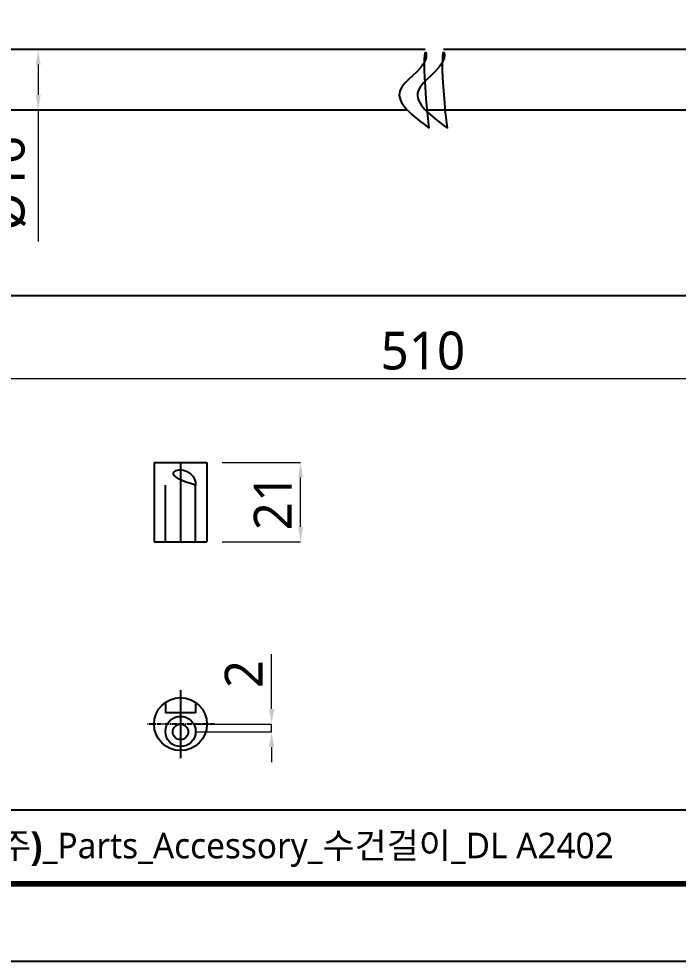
# Model space of a CAD drawing. Extents: x 16296680691 to 16296681378, y -37409617466 to -37409616989.
# Drawn here: x 16296680860.3 to 16296681034.5, y -37409617466.4 to -37409617217.4 of the extents above; entities that cross this region are included whole.
import ezdxf

# ---------------------------------------------------------------- set-up
doc = ezdxf.new("R2010")
doc.units = 0
doc.header["$LTSCALE"] = 10
doc.header["$MEASUREMENT"] = 0
doc.header["$PDMODE"] = 3
doc.header["$PDSIZE"] = -10
doc.linetypes.add('CENTER', pattern=[2, 1.25, -0.25, 0.25, -0.25])
doc.layers.get('0').update_dxf_attribs({"linetype": 'CONTINUOUS'})
doc.layers.get('DEFPOINTS').update_dxf_attribs({"linetype": 'CONTINUOUS'})
doc.layers.add('1', color=7, linetype='CONTINUOUS')
doc.styles.add('Daelim Dimension', font='')
doc.styles.get('Daelim Dimension').set_extended_font_data('NanumGothic')
doc.dimstyles.new('DEFAULT', dxfattribs={"dimscale": 2, "dimtxt": 2, "dimasz": 2, "dimexe": 0, "dimexo": 2, "dimgap": 1, "dimtad": 1, "dimdec": 1, "dimzin": 9, "dimdsep": 46, "dimtxsty": 'Daelim Dimension', "dimcen": 0.5, "dimclrd": 252, "dimclre": 252, "dimclrt": 3, "dimadec": 1, "dimazin": 0, "dimtfac": 1, "dimtdec": 1, "dimtix": 1, "dimtmove": 0, "dimatfit": 3, "dimfxl": 1, "dimtolj": 1, "dimtzin": 1, "dimlwd": 9, "dimlwe": 9, "dimarcsym": 0})

# ---------------------------------------------------------------- blocks, each defined once
blk = doc.blocks.new('*D11')
at = {"color": 5, "lineweight": 9, "transparency": 16777216}
for p, q in [((16296680737.304319, -37409617313.516151), (16296680737.304319, -37409617312.548286)), ((16296681192.8771, -37409617312.548286), (16296680741.304319, -37409617312.548286)), ((16296681196.8771, -37409617314.316147), (16296681196.8771, -37409617312.548286))]:
    blk.add_line(p, q, dxfattribs=at)
at = {"color": 5, "transparency": 16777216}
for points in [[(16296680741.304319, -37409617311.88163), (16296680741.304319, -37409617313.214958), (16296680737.304319, -37409617312.548286)], [(16296681192.8771, -37409617311.88163), (16296681192.8771, -37409617313.214958), (16296681196.8771, -37409617312.548286)]]:
    blk.add_solid(points, dxfattribs=at)
at = {"layer": 'DEFPOINTS', "color": 0, "transparency": 16777216}
for p in [(16296680737.304319, -37409617312.548286), (16296680737.304319, -37409617317.516151), (16296681196.8771, -37409617318.316147)]:
    blk.add_point(p, dxfattribs=at)
at = {"color": 7, "transparency": 16777216, "insert": (16296680967.09071, -37409617305.11911), "char_height": 10, "attachment_point": 5, "style": 'Daelim Dimension'}
blk.add_mtext('\\A1;510', dxfattribs=at)
blk = doc.blocks.new('*D12')
at = {"color": 5, "lineweight": 9, "transparency": 16777216}
for p, q in [((16296680852.513781, -37409617225.516167), (16296680865.446569, -37409617225.516167)), ((16296680865.446569, -37409617229.516167), (16296680865.446569, -37409617237.516167)), ((16296680852.513781, -37409617241.516167), (16296680865.446569, -37409617241.516167)), ((16296680865.446569, -37409617241.516167), (16296680865.446569, -37409617276.225754))]:
    blk.add_line(p, q, dxfattribs=at)
at = {"color": 5, "transparency": 16777216}
for points in [[(16296680864.7799, -37409617229.516167), (16296680866.113239, -37409617229.516167), (16296680865.446569, -37409617225.516167)], [(16296680864.7799, -37409617237.516167), (16296680866.113239, -37409617237.516167), (16296680865.446569, -37409617241.516167)]]:
    blk.add_solid(points, dxfattribs=at)
at = {"layer": 'DEFPOINTS', "color": 0, "transparency": 16777216}
for p in [(16296680848.513781, -37409617225.516167), (16296680848.513781, -37409617241.516167), (16296680865.446569, -37409617241.516167)]:
    blk.add_point(p, dxfattribs=at)
at = {"color": 7, "transparency": 16777216, "insert": (16296680857.058861, -37409617260.870949), "char_height": 10, "attachment_point": 5, "rotation": 90, "style": 'Daelim Dimension'}
blk.add_mtext('\\A1;%%C16', dxfattribs=at)
blk = doc.blocks.new('*D7')
at = {"color": 5, "lineweight": 9, "transparency": 16777216}
for p, q in [((16296680914.051201, -37409617334.580833), (16296680934.792379, -37409617334.580833)), ((16296680934.792379, -37409617351.580833), (16296680934.792379, -37409617338.580833)), ((16296680914.051201, -37409617355.580833), (16296680934.792379, -37409617355.580833))]:
    blk.add_line(p, q, dxfattribs=at)
at = {"color": 5, "transparency": 16777216}
for points in [[(16296680934.125719, -37409617338.580833), (16296680935.459049, -37409617338.580833), (16296680934.792379, -37409617334.580833)], [(16296680934.125719, -37409617351.580833), (16296680935.459049, -37409617351.580833), (16296680934.792379, -37409617355.580833)]]:
    blk.add_solid(points, dxfattribs=at)
at = {"layer": 'DEFPOINTS', "color": 0, "transparency": 16777216}
for p in [(16296680910.051201, -37409617334.580833), (16296680934.792379, -37409617334.580833), (16296680910.051201, -37409617355.580833)]:
    blk.add_point(p, dxfattribs=at)
at = {"color": 7, "transparency": 16777216, "insert": (16296680927.398951, -37409617345.080818), "char_height": 10, "attachment_point": 5, "rotation": 90, "style": 'Daelim Dimension'}
blk.add_mtext('\\A1;21', dxfattribs=at)
blk = doc.blocks.new('*D8')
at = {"color": 5, "lineweight": 9, "transparency": 16777216}
for p, q in [((16296680927.130159, -37409617399.73777), (16296680927.130159, -37409617385.300003)), ((16296680907.05121, -37409617403.73777), (16296680927.130159, -37409617403.73777)), ((16296680927.130159, -37409617405.787773), (16296680927.130159, -37409617403.73777)), ((16296680907.051201, -37409617405.787773), (16296680927.130159, -37409617405.787773)), ((16296680927.130159, -37409617409.787773), (16296680927.130159, -37409617413.787773))]:
    blk.add_line(p, q, dxfattribs=at)
at = {"color": 5, "transparency": 16777216}
for points in [[(16296680926.463499, -37409617399.73777), (16296680927.796829, -37409617399.73777), (16296680927.130159, -37409617403.73777)], [(16296680926.463499, -37409617409.787773), (16296680927.796829, -37409617409.787773), (16296680927.130159, -37409617405.787773)]]:
    blk.add_solid(points, dxfattribs=at)
at = {"layer": 'DEFPOINTS', "color": 0, "transparency": 16777216}
for p in [(16296680903.05121, -37409617403.73777), (16296680927.130159, -37409617403.73777), (16296680903.051201, -37409617405.787773)]:
    blk.add_point(p, dxfattribs=at)
at = {"color": 7, "transparency": 16777216, "insert": (16296680919.736731, -37409617390.518867), "char_height": 10, "attachment_point": 5, "rotation": 90, "style": 'Daelim Dimension'}
blk.add_mtext('\\A1;2', dxfattribs=at)

msp = doc.modelspace()

# ---------------------------------------------------------------- linework, layer by layer
at = {"color": 7, "linetype": 'Continuous'}
for p, q in [((16296680967.72323, -37409617225.516151), (16296680729.304319, -37409617225.516151)), ((16296681204.8771, -37409617225.516151), (16296680972.51475, -37409617225.516151)), ((16296680963.011419, -37409617241.516151), (16296680745.304319, -37409617241.516151)), ((16296681188.8771, -37409617241.516151), (16296680967.802931, -37409617241.516151))]:
    msp.add_line(p, q, dxfattribs=at)
at = {"color": 5}
msp.add_line((16296680701.36825, -37409617426.394737), (16296681225.555531, -37409617426.394737), dxfattribs=at)
at = {"ltscale": 0.5}
msp.add_lwpolyline([(16296680690.900061, -37409617466.361633), (16296681341.900061, -37409617466.361633), (16296681341.900061, -37409616989.361633), (16296680690.900061, -37409616989.361633)], close=True, dxfattribs=at)
at = {"color": 5, "linetype": 'ByBlock', "lineweight": 200, "const_width": 1.5}
msp.add_lwpolyline([(16296680701.36825, -37409617445.936913), (16296681331.36825, -37409617445.936913), (16296681331.36825, -37409617000.436913), (16296680701.36825, -37409617000.436913)], close=True, dxfattribs=at)
at = {"layer": '1'}
for p, q in [((16296680729.304319, -37409617290.516151), (16296681204.8771, -37409617290.516151)), ((16296680896.051201, -37409617334.580811), (16296680896.051201, -37409617355.580811)), ((16296680896.051201, -37409617334.580811), (16296680910.051201, -37409617334.580811)), ((16296680910.051201, -37409617334.580811), (16296680910.051201, -37409617355.580811)), ((16296680899.051201, -37409617355.580811), (16296680899.051201, -37409617340.580811)), ((16296680907.051201, -37409617355.580811), (16296680907.051201, -37409617340.580811)), ((16296680896.051201, -37409617355.580811), (16296680910.051201, -37409617355.580811)), ((16296680899.051201, -37409617397.993187), (16296680899.051201, -37409617400.737747)), ((16296680907.051201, -37409617397.993187), (16296680907.051201, -37409617400.737747)), ((16296680907.051201, -37409617400.737747), (16296680899.051201, -37409617400.737747))]:
    msp.add_line(p, q, dxfattribs=at)
at = {"layer": '1', "color": 1, "linetype": 'CENTER', "ltscale": 0.1}
for p, q in [((16296680903.051201, -37409617334.580811), (16296680903.051201, -37409617355.580811)), ((16296680903.051201, -37409617394.737747), (16296680903.051201, -37409617412.737747)), ((16296680912.051201, -37409617403.737747), (16296680894.051201, -37409617403.737747))]:
    msp.add_line(p, q, dxfattribs=at)
at = {"layer": '1'}
for centre, radius in [((16296680903.051201, -37409617403.737747), 7), ((16296680903.051201, -37409617405.687752), 4), ((16296680903.051201, -37409617405.78775), 2.05)]:
    msp.add_circle(centre, radius, dxfattribs=at)
msp.add_arc((16296680903.051201, -37409617340.580811), 4, 0, 180, dxfattribs=at)
at = {"layer": '1', "color": 6}
for points in [[(16296680968.76429, -37409617246.323097), (16296680961.021009, -37409617236.458229), (16296680967.78191, -37409617228.198463), (16296680963.37067, -37409617219.002983)], [(16296680973.555811, -37409617246.323097), (16296680965.812519, -37409617236.458229), (16296680972.573429, -37409617228.198463), (16296680968.162189, -37409617219.002983)]]:
    msp.add_spline(points, degree=3, dxfattribs=at)

# ---------------------------------------------------------------- texts
at = {"color": 2, "insert": (16296680818.240511, -37409617432.440857), "char_height": 6.75662715, "width": 323.90907206, "attachment_point": 1, "style": 'Daelim Dimension'}
msp.add_mtext('{\\fPretendard Variable SemiBold|b0|i0|c129|p2;대림바스(주)}_Parts_Accessory_{\\fGulim|b0|i0|c129|p50;수건걸이}_DL A2402', dxfattribs=at)

# ---------------------------------------------------------------- dimensions: what is measured, and where the dimension line sits
at = {"color": 7}
for base, p1, p2, angle, text, picture, middle in [((16296680865.446569, -37409617241.516167), (16296680848.513769, -37409617225.516151), (16296680848.513769, -37409617241.516151), 270, '%%C<>', '*D12', (16296680865.44656, -37409617260.870949)), ((16296680737.304319, -37409617312.548286), (16296681196.8771, -37409617318.316147), (16296680737.304319, -37409617317.516151), 180, '510', '*D11', (16296680967.09071, -37409617312.548286))]:
    dim = msp.add_linear_dim(base=base, p1=p1, p2=p2, angle=angle, text=text, dimstyle='DEFAULT', override={"dimtxt": 5, "dimclrd": 5, "dimclre": 5, "dimclrt": 7}, dxfattribs=at)
    dim.commit()
    dim.dimension.update_dxf_attribs({"geometry": picture, "text_midpoint": middle, "dimtype": 160})
dim = msp.add_linear_dim(base=(16296680934.792379, -37409617334.580833), p1=(16296680910.051201, -37409617355.580811), p2=(16296680910.051201, -37409617334.580811), angle=90, dimstyle='DEFAULT', override={"dimtxt": 5, "dimclrd": 5, "dimclre": 5, "dimclrt": 7}, dxfattribs=at)
dim.commit()
dim.dimension.update_dxf_attribs({"geometry": '*D7', "text_midpoint": (16296680927.398951, -37409617345.080818)})
dim = msp.add_linear_dim(base=(16296680927.130159, -37409617403.73777), p1=(16296680903.051201, -37409617405.78775), p2=(16296680903.051201, -37409617403.737747), angle=90, dimstyle='DEFAULT', override={"dimtxt": 5, "dimclrd": 5, "dimclre": 5, "dimclrt": 7}, dxfattribs=at)
dim.commit()
dim.dimension.update_dxf_attribs({"geometry": '*D8', "text_midpoint": (16296680927.13015, -37409617390.518867), "dimtype": 160})

doc.saveas('drawing.dxf')
